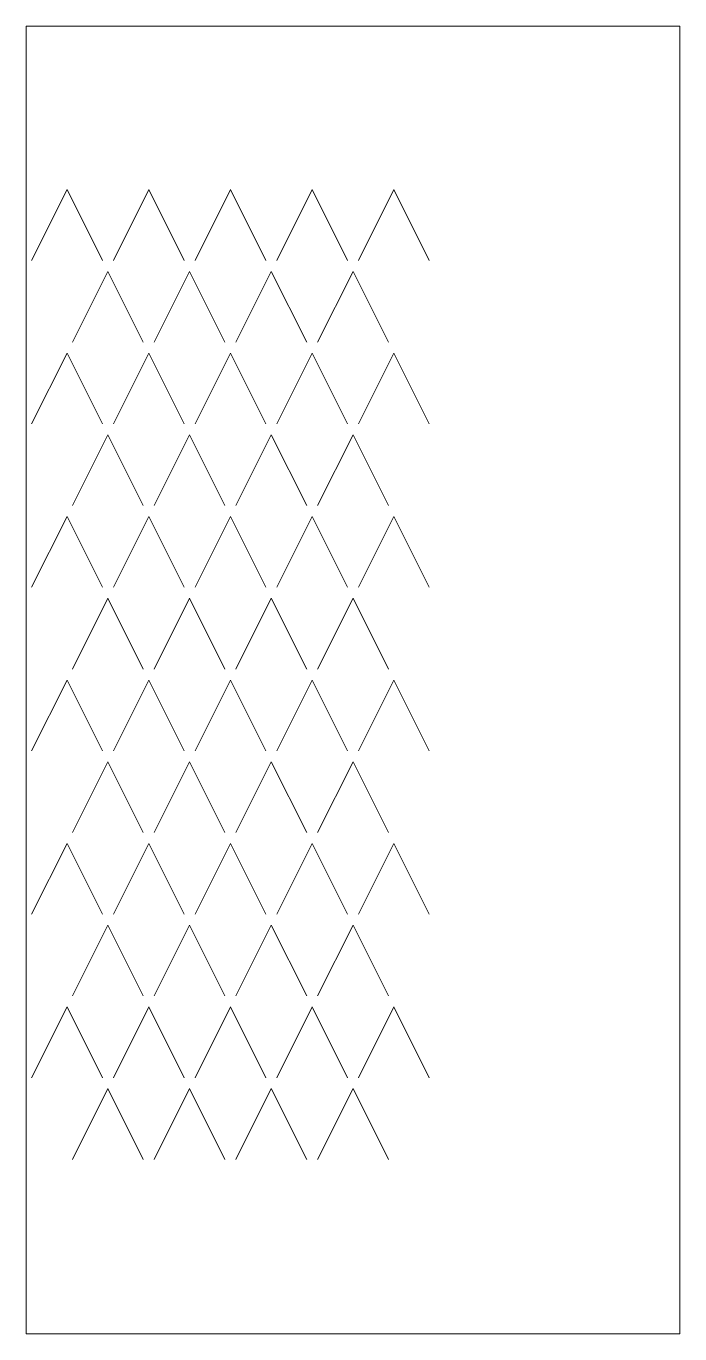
# Model space of a CAD drawing. Header units: metres. Extents: x 0 to 80, y 0 to 160.
import ezdxf

# ---------------------------------------------------------------- set-up
doc = ezdxf.new("R2010")
doc.units = ezdxf.units.M
doc.layers.add('TOP', color=1, linetype='Continuous', lineweight=0)

msp = doc.modelspace()

# ---------------------------------------------------------------- linework, layer by layer
at = {"layer": 'TOP'}
for p, q in [((0.67, 131.34), (5, 140)), ((5, 140), (9.33, 131.34)), ((10.67, 131.34), (15, 140)), ((15, 140), (19.33, 131.34)), ((20.67, 131.34), (25, 140)), ((25, 140), (29.33, 131.34)), ((30.67, 131.34), (35, 140)), ((35, 140), (39.33, 131.34)), ((40.67, 131.34), (45, 140)), ((45, 140), (49.33, 131.34)), ((5.67, 121.34), (10, 130)), ((10, 130), (14.33, 121.34)), ((15.67, 121.34), (20, 130)), ((20, 130), (24.33, 121.34)), ((25.67, 121.34), (30, 130)), ((30, 130), (34.33, 121.34)), ((35.67, 121.34), (40, 130)), ((40, 130), (44.33, 121.34)), ((0.67, 111.34), (5, 120)), ((5, 120), (9.33, 111.34)), ((10.67, 111.34), (15, 120)), ((15, 120), (19.33, 111.34)), ((20.67, 111.34), (25, 120)), ((25, 120), (29.33, 111.34)), ((30.67, 111.34), (35, 120)), ((35, 120), (39.33, 111.34)), ((40.67, 111.34), (45, 120)), ((45, 120), (49.33, 111.34)), ((5.67, 101.34), (10, 110)), ((10, 110), (14.33, 101.34)), ((15.67, 101.34), (20, 110)), ((20, 110), (24.33, 101.34)), ((25.67, 101.34), (30, 110)), ((30, 110), (34.33, 101.34)), ((35.67, 101.34), (40, 110)), ((40, 110), (44.33, 101.34)), ((0.67, 91.34), (5, 100)), ((5, 100), (9.33, 91.34)), ((10.67, 91.34), (15, 100)), ((15, 100), (19.33, 91.34)), ((20.67, 91.34), (25, 100)), ((25, 100), (29.33, 91.34)), ((30.67, 91.34), (35, 100)), ((35, 100), (39.33, 91.34)), ((40.67, 91.34), (45, 100)), ((45, 100), (49.33, 91.34)), ((5.67, 81.34), (10, 90)), ((10, 90), (14.33, 81.34)), ((15.67, 81.34), (20, 90)), ((20, 90), (24.33, 81.34)), ((25.67, 81.34), (30, 90)), ((30, 90), (34.33, 81.34)), ((35.67, 81.34), (40, 90)), ((40, 90), (44.33, 81.34)), ((0.67, 71.34), (5, 80)), ((5, 80), (9.33, 71.34)), ((10.67, 71.34), (15, 80)), ((15, 80), (19.33, 71.34)), ((20.67, 71.34), (25, 80)), ((25, 80), (29.33, 71.34)), ((30.67, 71.34), (35, 80)), ((35, 80), (39.33, 71.34)), ((40.67, 71.34), (45, 80)), ((45, 80), (49.33, 71.34)), ((5.67, 61.34), (10, 70)), ((10, 70), (14.33, 61.34)), ((15.67, 61.34), (20, 70)), ((20, 70), (24.33, 61.34)), ((25.67, 61.34), (30, 70)), ((30, 70), (34.33, 61.34)), ((35.67, 61.34), (40, 70)), ((40, 70), (44.33, 61.34)), ((0.67, 51.34), (5, 60)), ((5, 60), (9.33, 51.34)), ((10.67, 51.34), (15, 60)), ((15, 60), (19.33, 51.34)), ((20.67, 51.34), (25, 60)), ((25, 60), (29.33, 51.34)), ((30.67, 51.34), (35, 60)), ((35, 60), (39.33, 51.34)), ((40.67, 51.34), (45, 60)), ((45, 60), (49.33, 51.34)), ((5.67, 41.34), (10, 50)), ((10, 50), (14.33, 41.34)), ((15.67, 41.34), (20, 50)), ((20, 50), (24.33, 41.34)), ((25.67, 41.34), (30, 50)), ((30, 50), (34.33, 41.34)), ((35.67, 41.34), (40, 50)), ((40, 50), (44.33, 41.34)), ((0.67, 31.34), (5, 40)), ((5, 40), (9.33, 31.34)), ((10.67, 31.34), (15, 40)), ((15, 40), (19.33, 31.34)), ((20.67, 31.34), (25, 40)), ((25, 40), (29.33, 31.34)), ((30.67, 31.34), (35, 40)), ((35, 40), (39.33, 31.34)), ((40.67, 31.34), (45, 40)), ((45, 40), (49.33, 31.34)), ((5.67, 21.34), (10, 30)), ((10, 30), (14.33, 21.34)), ((15.67, 21.34), (20, 30)), ((20, 30), (24.33, 21.34)), ((25.67, 21.34), (30, 30)), ((30, 30), (34.33, 21.34)), ((35.67, 21.34), (40, 30)), ((40, 30), (44.33, 21.34))]:
    msp.add_line(p, q, dxfattribs=at)
msp.add_lwpolyline([(0, 0), (0, 160), (80, 160), (80, 0)], close=True, dxfattribs=at)

doc.saveas('drawing.dxf')
